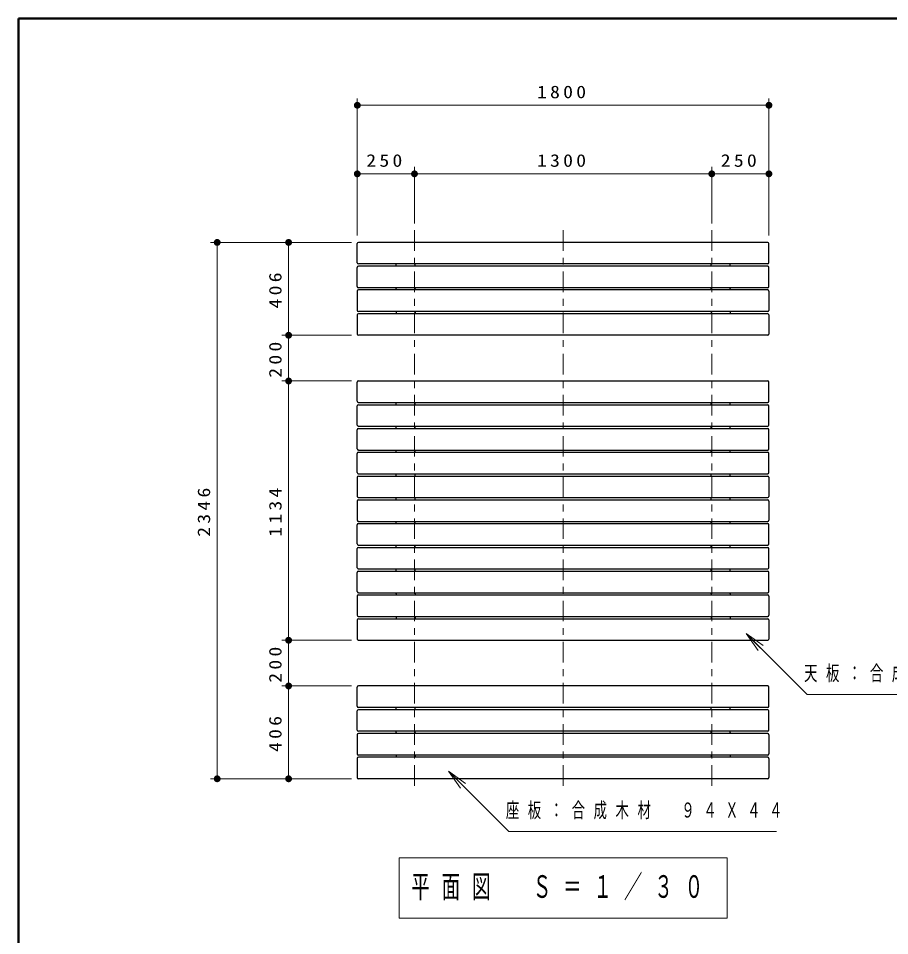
# Model space of a CAD drawing. Units: millimetres on the paper, with parts at other scales. Extents: x -365 to 8, y 0 to 257.
# Drawn here: x -365 to -238, y 123.3 to 257 of the extents above; entities that cross this region are included whole.
import ezdxf

# ---------------------------------------------------------------- set-up
doc = ezdxf.new("R2010")
doc.units = ezdxf.units.MM
doc.linetypes.add('USER2', pattern=[6, 3, -1, 1, -1])
doc.layers.add('LY_1', color=7, linetype='Continuous', lineweight=25)
doc.layers.add('LY_3', color=7, linetype='Continuous', lineweight=13)
doc.styles.add('ＭＳ ゴシック', font='')
doc.styles.get('ＭＳ ゴシック').set_extended_font_data('MS Gothic')

# ---------------------------------------------------------------- blocks, each defined once
blk = doc.blocks.new('filled_dot')
at = {"color": 0, "linetype": 'Continuous', "lineweight": -2, "const_width": 1.25}
blk.add_lwpolyline([(-0.625, 0, 1), (0.625, 0, 1)], format="xyb", close=True, dxfattribs=at)

msp = doc.modelspace()

# ---------------------------------------------------------------- linework, layer by layer
at = {"layer": 'LY_1', "lineweight": 13}
for p, q in [((-315.592, 235.329), (-315.592, 245.329)), ((-255.592, 235.329), (-255.592, 245.329)), ((-315.592, 244.329), (-255.592, 244.329)), ((-315.592, 225.329), (-315.592, 235.329)), ((-315.592, 234.329), (-307.259, 234.329)), ((-307.259, 227.097), (-307.259, 235.329)), ((-307.259, 234.329), (-263.925, 234.329)), ((-263.925, 227.097), (-263.925, 235.329)), ((-263.925, 234.329), (-255.592, 234.329)), ((-255.592, 225.329), (-255.592, 235.329)), ((-326.608, 224.329), (-337.015, 224.329)), ((-336.015, 146.129), (-336.015, 224.329)), ((-316.425, 224.329), (-326.608, 224.329)), ((-325.608, 210.796), (-325.608, 224.329)), ((-316.425, 210.796), (-326.608, 210.796)), ((-325.608, 204.129), (-325.608, 210.796)), ((-316.425, 204.129), (-326.608, 204.129)), ((-325.608, 166.329), (-325.608, 204.129)), ((-258.924, 167.31), (-256.803, 165.188)), ((-258.924, 167.31), (-256.45, 165.542)), ((-257.157, 164.835), (-258.924, 167.31)), ((-316.425, 166.329), (-326.608, 166.329)), ((-325.608, 159.662), (-325.608, 166.329)), ((-316.425, 159.662), (-326.608, 159.662)), ((-325.608, 146.129), (-325.608, 159.662)), ((-302.299, 147.23), (-300.177, 145.108)), ((-302.299, 147.23), (-299.824, 145.462)), ((-300.531, 144.755), (-302.299, 147.23)), ((-326.608, 146.129), (-337.015, 146.129)), ((-316.425, 146.129), (-326.608, 146.129)), ((-309.492, 134.629), (-309.492, 125.829)), ((-261.692, 134.629), (-309.492, 134.629)), ((-261.692, 125.829), (-261.692, 134.629)), ((-309.492, 125.829), (-261.692, 125.829))]:
    msp.add_line(p, q, dxfattribs=at)
at = {"layer": 'LY_1', "linetype": 'USER2', "lineweight": 13}
for p, q in [((-307.259, 226.097), (-307.259, 144.155)), ((-285.592, 226.097), (-285.592, 144.155)), ((-263.925, 226.097), (-263.925, 144.155))]:
    msp.add_line(p, q, dxfattribs=at)
at = {"layer": 'LY_1', "color": 4}
for p, q in [((-315.592, 221.362), (-315.592, 224.162)), ((-255.759, 224.329), (-315.425, 224.329)), ((-255.593, 221.362), (-255.593, 224.162)), ((-315.592, 217.896), (-315.592, 220.696)), ((-255.759, 221.196), (-315.425, 221.196)), ((-255.759, 220.862), (-315.425, 220.862)), ((-255.593, 217.896), (-255.593, 220.696)), ((-315.592, 217.229), (-315.592, 214.429)), ((-255.759, 217.729), (-315.425, 217.729)), ((-255.759, 217.396), (-315.425, 217.396)), ((-255.593, 217.229), (-255.593, 214.429)), ((-255.759, 214.262), (-315.425, 214.262)), ((-315.592, 213.762), (-315.592, 210.962)), ((-255.759, 213.929), (-315.425, 213.929)), ((-255.593, 213.762), (-255.593, 210.962)), ((-255.759, 210.796), (-315.425, 210.796)), ((-315.592, 201.162), (-315.592, 203.962)), ((-315.425, 204.129), (-255.759, 204.129)), ((-255.592, 201.162), (-255.592, 203.962)), ((-315.425, 200.996), (-255.759, 200.996)), ((-315.425, 200.662), (-255.759, 200.662)), ((-315.592, 197.696), (-315.592, 200.496)), ((-255.592, 197.696), (-255.592, 200.496)), ((-315.592, 194.229), (-315.592, 197.029)), ((-315.425, 197.529), (-255.759, 197.529)), ((-315.425, 197.196), (-255.759, 197.196)), ((-255.592, 194.229), (-255.592, 197.029)), ((-315.425, 194.062), (-255.759, 194.062)), ((-315.592, 190.762), (-315.592, 193.562)), ((-315.425, 193.729), (-255.759, 193.729)), ((-255.592, 190.762), (-255.592, 193.562)), ((-315.592, 190.096), (-315.592, 187.296)), ((-315.425, 190.596), (-255.759, 190.596)), ((-315.425, 190.262), (-255.759, 190.262)), ((-255.592, 190.096), (-255.592, 187.296)), ((-315.592, 186.629), (-315.592, 183.829)), ((-315.425, 187.129), (-255.759, 187.129)), ((-315.425, 186.796), (-255.759, 186.796)), ((-255.592, 186.629), (-255.592, 183.829)), ((-315.425, 183.662), (-255.759, 183.662)), ((-315.425, 183.329), (-255.759, 183.329)), ((-315.592, 180.362), (-315.592, 183.162)), ((-255.592, 180.362), (-255.592, 183.162)), ((-315.592, 176.896), (-315.592, 179.696)), ((-315.425, 180.196), (-255.759, 180.196)), ((-315.425, 179.862), (-255.759, 179.862)), ((-255.592, 176.896), (-255.592, 179.696)), ((-315.425, 176.729), (-255.759, 176.729)), ((-315.592, 173.429), (-315.592, 176.229)), ((-315.425, 176.396), (-255.759, 176.396)), ((-255.592, 173.429), (-255.592, 176.229)), ((-315.592, 172.762), (-315.592, 169.962)), ((-315.425, 173.262), (-255.759, 173.262)), ((-315.425, 172.929), (-255.759, 172.929)), ((-255.592, 172.762), (-255.592, 169.962)), ((-315.592, 169.296), (-315.592, 166.496)), ((-315.425, 169.796), (-255.759, 169.796)), ((-315.425, 169.462), (-255.759, 169.462)), ((-255.592, 169.296), (-255.592, 166.496)), ((-315.425, 166.329), (-255.759, 166.329)), ((-315.592, 156.696), (-315.592, 159.495)), ((-255.759, 159.662), (-315.425, 159.662)), ((-255.593, 156.696), (-255.593, 159.495)), ((-255.759, 156.529), (-315.425, 156.529)), ((-315.592, 153.229), (-315.592, 156.029)), ((-255.759, 156.196), (-315.425, 156.196)), ((-255.593, 153.229), (-255.593, 156.029)), ((-315.592, 152.562), (-315.592, 149.762)), ((-255.759, 153.062), (-315.425, 153.062)), ((-255.759, 152.729), (-315.425, 152.729)), ((-255.593, 152.562), (-255.593, 149.762)), ((-315.592, 149.096), (-315.592, 146.296)), ((-255.759, 149.596), (-315.425, 149.596)), ((-255.759, 149.262), (-315.425, 149.262)), ((-255.593, 149.096), (-255.593, 146.296)), ((-255.759, 146.129), (-315.425, 146.129))]:
    msp.add_line(p, q, dxfattribs=at)
at = {"layer": 'LY_1'}
for p, q in [((-309.925, 220.862), (-309.925, 221.196)), ((-307.184, 220.862), (-307.184, 221.196)), ((-264.001, 220.862), (-264.001, 221.196)), ((-261.259, 220.862), (-261.259, 221.196)), ((-309.925, 217.562), (-309.925, 217.729)), ((-309.925, 217.562), (-309.925, 217.396)), ((-307.184, 217.562), (-307.184, 217.729)), ((-307.184, 217.562), (-307.184, 217.396)), ((-264.001, 217.562), (-264.001, 217.729)), ((-264.001, 217.562), (-264.001, 217.396)), ((-261.259, 217.562), (-261.259, 217.729)), ((-261.259, 217.562), (-261.259, 217.396)), ((-309.925, 214.262), (-309.925, 213.929)), ((-307.184, 214.262), (-307.184, 213.929)), ((-264.001, 214.262), (-264.001, 213.929)), ((-261.259, 214.262), (-261.259, 213.929)), ((-309.925, 200.662), (-309.925, 200.996)), ((-307.184, 200.662), (-307.184, 200.996)), ((-264, 200.662), (-264, 200.996)), ((-261.259, 200.662), (-261.259, 200.996)), ((-309.925, 197.196), (-309.925, 197.529)), ((-307.184, 197.196), (-307.184, 197.529)), ((-264, 197.196), (-264, 197.529)), ((-261.259, 197.196), (-261.259, 197.529)), ((-309.925, 193.729), (-309.925, 194.062)), ((-307.184, 193.729), (-307.184, 194.062)), ((-264, 193.729), (-264, 194.062)), ((-261.259, 193.729), (-261.259, 194.062)), ((-309.925, 190.262), (-309.925, 190.596)), ((-307.184, 190.262), (-307.184, 190.596)), ((-264, 190.262), (-264, 190.596)), ((-261.259, 190.262), (-261.259, 190.596)), ((-309.925, 186.796), (-309.925, 187.129)), ((-307.184, 186.796), (-307.184, 187.129)), ((-264, 186.796), (-264, 187.129)), ((-261.259, 186.796), (-261.259, 187.129)), ((-309.925, 183.329), (-309.925, 183.662)), ((-307.184, 183.329), (-307.184, 183.662)), ((-264, 183.329), (-264, 183.662)), ((-261.259, 183.329), (-261.259, 183.662)), ((-309.925, 179.862), (-309.925, 180.196)), ((-307.184, 179.862), (-307.184, 180.196)), ((-264, 179.862), (-264, 180.196)), ((-261.259, 179.862), (-261.259, 180.196)), ((-309.925, 176.396), (-309.925, 176.729)), ((-307.184, 176.396), (-307.184, 176.729)), ((-264, 176.396), (-264, 176.729)), ((-261.259, 176.396), (-261.259, 176.729)), ((-309.925, 173.096), (-309.925, 173.262)), ((-309.925, 173.096), (-309.925, 172.929)), ((-307.184, 173.096), (-307.184, 173.262)), ((-307.184, 173.096), (-307.184, 172.929)), ((-264, 173.096), (-264, 173.262)), ((-264, 173.096), (-264, 172.929)), ((-261.259, 173.096), (-261.259, 173.262)), ((-261.259, 173.096), (-261.259, 172.929)), ((-309.925, 169.796), (-309.925, 169.462)), ((-307.184, 169.796), (-307.184, 169.462)), ((-264, 169.796), (-264, 169.462)), ((-261.259, 169.796), (-261.259, 169.462)), ((-309.925, 156.196), (-309.925, 156.529)), ((-307.184, 156.196), (-307.184, 156.529)), ((-264.001, 156.196), (-264.001, 156.529)), ((-261.259, 156.196), (-261.259, 156.529)), ((-309.925, 152.896), (-309.925, 153.062)), ((-309.925, 152.896), (-309.925, 152.729)), ((-307.184, 152.896), (-307.184, 153.062)), ((-307.184, 152.896), (-307.184, 152.729)), ((-264.001, 152.896), (-264.001, 153.062)), ((-264.001, 152.896), (-264.001, 152.729)), ((-261.259, 152.896), (-261.259, 153.062)), ((-261.259, 152.896), (-261.259, 152.729)), ((-309.925, 149.596), (-309.925, 149.262)), ((-307.184, 149.596), (-307.184, 149.262)), ((-264.001, 149.596), (-264.001, 149.262)), ((-261.259, 149.596), (-261.259, 149.262))]:
    msp.add_line(p, q, dxfattribs=at)
at = {"layer": 'LY_1', "lineweight": 13}
for points in [[(-258.924, 167.31), (-250.034, 158.419), (-211.028, 158.419)], [(-302.299, 147.23), (-293.512, 138.443), (-254.496, 138.443)]]:
    msp.add_lwpolyline(points, dxfattribs=at)
at = {"layer": 'LY_1', "color": 4}
for centre, start, end in [((-315.425, 224.162), 90, 180), ((-255.759, 224.162), 360, 90), ((-315.425, 221.362), 180, 270), ((-315.425, 220.696), 90, 180), ((-255.759, 221.362), 270, 0), ((-255.759, 220.696), 360, 90), ((-315.425, 217.896), 180, 270), ((-315.425, 217.229), 90, 180), ((-255.759, 217.896), 270, 0), ((-255.759, 217.229), 360, 90), ((-315.425, 214.429), 180, 270), ((-255.759, 214.429), 270, 0), ((-315.425, 213.762), 90, 180), ((-255.759, 213.762), 360, 90), ((-315.425, 210.962), 180, 270), ((-255.759, 210.962), 270, 0), ((-315.425, 203.962), 90, 180), ((-255.759, 203.962), 0, 90), ((-315.425, 201.162), 179.99999, 270), ((-315.425, 200.496), 90, 180), ((-255.759, 201.162), 270, 0), ((-255.759, 200.496), 0, 90), ((-315.425, 197.696), 179.99999, 270), ((-315.425, 197.029), 90, 180), ((-255.759, 197.696), 270, 0), ((-255.759, 197.029), 0, 90), ((-315.425, 194.229), 179.99999, 270), ((-255.759, 194.229), 270, 0), ((-315.425, 193.562), 90, 180), ((-255.759, 193.562), 0, 90), ((-315.425, 190.762), 179.99999, 270), ((-315.425, 190.096), 90, 180), ((-255.759, 190.762), 270, 0), ((-255.759, 190.096), 0, 90), ((-315.425, 187.296), 179.99999, 270), ((-255.759, 187.296), 270, 0), ((-315.425, 186.629), 90, 180), ((-255.759, 186.629), 0, 90), ((-315.425, 183.829), 179.99999, 270), ((-315.425, 183.162), 90, 180), ((-255.759, 183.829), 270, 0), ((-255.759, 183.162), 0, 90), ((-315.425, 180.362), 179.99999, 270), ((-315.425, 179.696), 90, 180), ((-255.759, 180.362), 270, 0), ((-255.759, 179.696), 0, 90), ((-315.425, 176.896), 179.99999, 270), ((-255.759, 176.896), 270, 0), ((-315.425, 176.229), 90, 180), ((-255.759, 176.229), 0, 90), ((-315.425, 173.429), 179.99999, 270), ((-315.425, 172.762), 90, 180), ((-255.759, 173.429), 270, 0), ((-255.759, 172.762), 0, 90), ((-315.425, 169.962), 179.99999, 270), ((-255.759, 169.962), 270, 0), ((-315.425, 169.296), 90, 180), ((-255.759, 169.296), 0, 90), ((-315.425, 166.496), 179.99999, 270), ((-255.759, 166.496), 270, 0), ((-315.425, 159.495), 90, 180), ((-255.759, 159.495), 360, 90), ((-315.425, 156.696), 180, 270), ((-255.759, 156.696), 270, 0), ((-315.425, 156.029), 90, 180), ((-255.759, 156.029), 360, 90), ((-315.425, 153.229), 180, 270), ((-315.425, 152.562), 90, 180), ((-255.759, 153.229), 270, 0), ((-255.759, 152.562), 360, 90), ((-315.425, 149.762), 180, 270), ((-315.425, 149.096), 90, 180), ((-255.759, 149.762), 270, 0), ((-255.759, 149.096), 360, 90), ((-315.425, 146.296), 180, 270), ((-255.759, 146.296), 270, 0)]:
    msp.add_arc(centre, 0.167, start, end, dxfattribs=at)
at = {"layer": 'LY_3', "lineweight": 50}
for p, q in [((-365, 257), (-365, 0)), ((0, 257), (-365, 257))]:
    msp.add_line(p, q, dxfattribs=at)

# ---------------------------------------------------------------- block references
at = {"layer": 'LY_1', "lineweight": 13, "xscale": 0.4, "yscale": 0.4}
for p in [(-315.592, 244.329), (-315.592, 234.329)]:
    msp.add_blockref('filled_dot', p, dxfattribs=at)
for p, rotation in [((-255.592, 244.329), 180), ((-307.259, 234.329), 180), ((-263.925, 234.329), 180), ((-255.592, 234.329), 180), ((-336.015, 224.329), 270), ((-325.608, 224.329), 270), ((-325.608, 210.796), 90), ((-325.608, 210.796), 270), ((-325.608, 204.129), 90), ((-325.608, 204.129), 270), ((-325.608, 166.329), 90), ((-325.608, 166.329), 270), ((-325.608, 159.662), 90), ((-325.608, 159.662), 270), ((-336.015, 146.129), 90), ((-325.608, 146.129), 90)]:
    msp.add_blockref('filled_dot', p, dxfattribs=dict(at, rotation=rotation))

# ---------------------------------------------------------------- texts
at = {"layer": 'LY_1', "style": 'ＭＳ ゴシック'}
for s, insert, char_height, attachment_point in [('\\T1.33;\\W1.15;1800', (-285.592, 245.329), 1.833, 8), ('\\T1.33;\\W1.15;250', (-311.425, 235.329), 1.833, 8), ('\\T1.33;\\W1.15;1300', (-285.592, 235.329), 1.833, 8), ('\\T1.33;\\W1.15;250', (-259.759, 235.329), 1.833, 8), ('\\T1.64;\\W0.65;天板：合成木材\u3000９４Ｘ４４', (-250.473, 161.419), 2.199, 4), ('\\T1.64;\\W0.65;座板：合成木材\u3000９４Ｘ４４', (-293.941, 141.443), 2.199, 4), ('\\T1.64;\\W0.6;平面図\u3000Ｓ＝１／３０', (-285.592, 130.229), 3.299, 5)]:
    msp.add_mtext(s, dxfattribs=dict(at, insert=insert, char_height=char_height, attachment_point=attachment_point))
at = {"layer": 'LY_1', "char_height": 1.833, "attachment_point": 8, "rotation": 90, "style": 'ＭＳ ゴシック'}
for s, insert in [('\\T1.33;\\W1.15;406', (-326.608, 217.562)), ('\\T1.33;\\W1.15;200', (-326.608, 207.462)), ('\\T1.33;\\W1.15;2346', (-337.015, 185.229)), ('\\T1.33;\\W1.15;1134', (-326.608, 185.229)), ('\\T1.33;\\W1.15;200', (-326.608, 162.996)), ('\\T1.33;\\W1.15;406', (-326.608, 152.896))]:
    msp.add_mtext(s, dxfattribs=dict(at, insert=insert))

doc.saveas('drawing.dxf')
